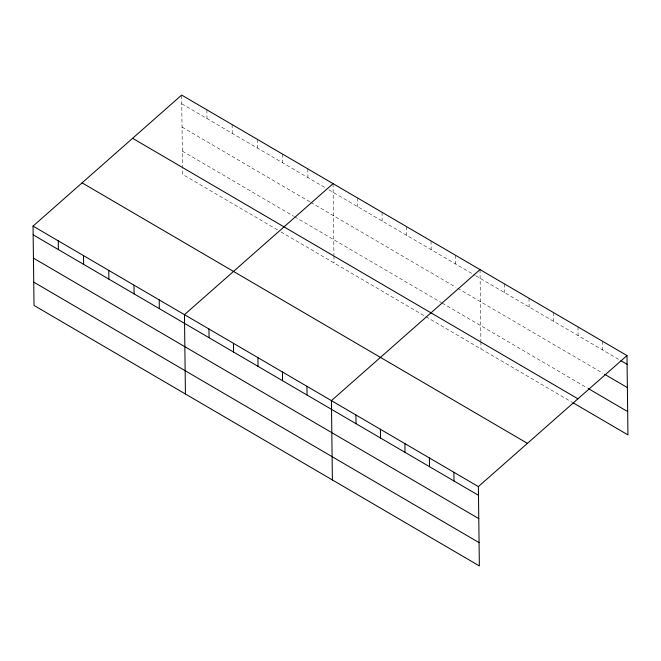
<?xml version="1.0" encoding="UTF-8"?>
<svg xmlns="http://www.w3.org/2000/svg" width="661" height="661" viewBox="0 0 661 661"><rect width="100%" height="100%" fill="white"/><g stroke="black" fill="none" stroke-linecap="round" stroke-linejoin="round"><path stroke-width="0.5" stroke-dasharray="3.31 2.48" d="M181.75 103.794L325.336 187.782M328.814 189.814L474.879 275.257M475.755 275.769L620.092 360.195M182.039 127.094L309.959 201.919M310.827 202.431L455.916 287.295M457.668 288.32L602.882 373.258M182.329 151.096L293.715 216.254M294.583 216.767L441.341 302.606M442.217 303.118L587.422 388.057M277.463 229.879L182.618 174.397L181.659 96.043M280.95 231.92L425.006 316.181M425.882 316.693L571.963 402.152M602.485 341.241L602.592 349.958M577.995 326.914L578.102 335.631M553.497 312.587L553.604 321.304M529.007 298.26L529.114 306.977M504.517 283.933L504.624 292.649M480.018 269.605L480.894 340.828M480.902 341.844L480.993 348.934M455.528 255.278L455.636 263.995M431.03 240.951L431.137 249.668M406.54 226.624L406.647 235.341M382.05 212.297L382.157 221.014M357.551 197.97L357.659 206.686M333.061 183.642L333.929 254.865M333.945 255.881L334.028 262.971M307.828 168.877L307.927 177.602M282.586 154.112L282.693 162.837M257.352 139.355L257.46 148.081M232.118 124.59L232.226 133.315M206.885 109.833L206.992 118.55"/><path stroke-width="0.99" d="M626.983 355.568L478.382 486.603L479.357 565.932L34.017 305.432L33.05 226.103L181.643 95.068L626.983 355.568L627.95 434.897L572.839 402.656M333.061 183.642L184.46 314.669L185.435 394.006M480.018 269.605L331.425 400.632L332.392 479.969M620.96 360.708L627.091 364.285M604.625 374.283L627.372 387.586M588.298 388.569L627.669 411.596M132.613 138.314L577.945 398.806M82.088 182.866L527.42 443.357M33.05 226.103L478.382 486.603M33.157 234.829L478.49 495.32M33.438 258.129L478.779 518.621M33.736 282.131L479.068 542.631M453.892 472.276L454 480.993M429.394 457.941L429.501 466.666M404.904 443.614L405.011 452.339M380.414 429.286L380.521 438.012M355.915 414.959L356.023 423.684M306.927 386.305L307.035 395.03M282.437 371.978L282.544 380.703M257.947 357.651L258.054 366.376M233.449 343.323L233.556 352.049M208.959 328.996L209.066 337.721M159.227 299.912L159.334 308.629M133.993 285.147L134.1 293.872M108.759 270.39L108.867 279.107M83.517 255.625L83.625 264.35M58.284 240.868L58.391 249.585"/></g></svg>
